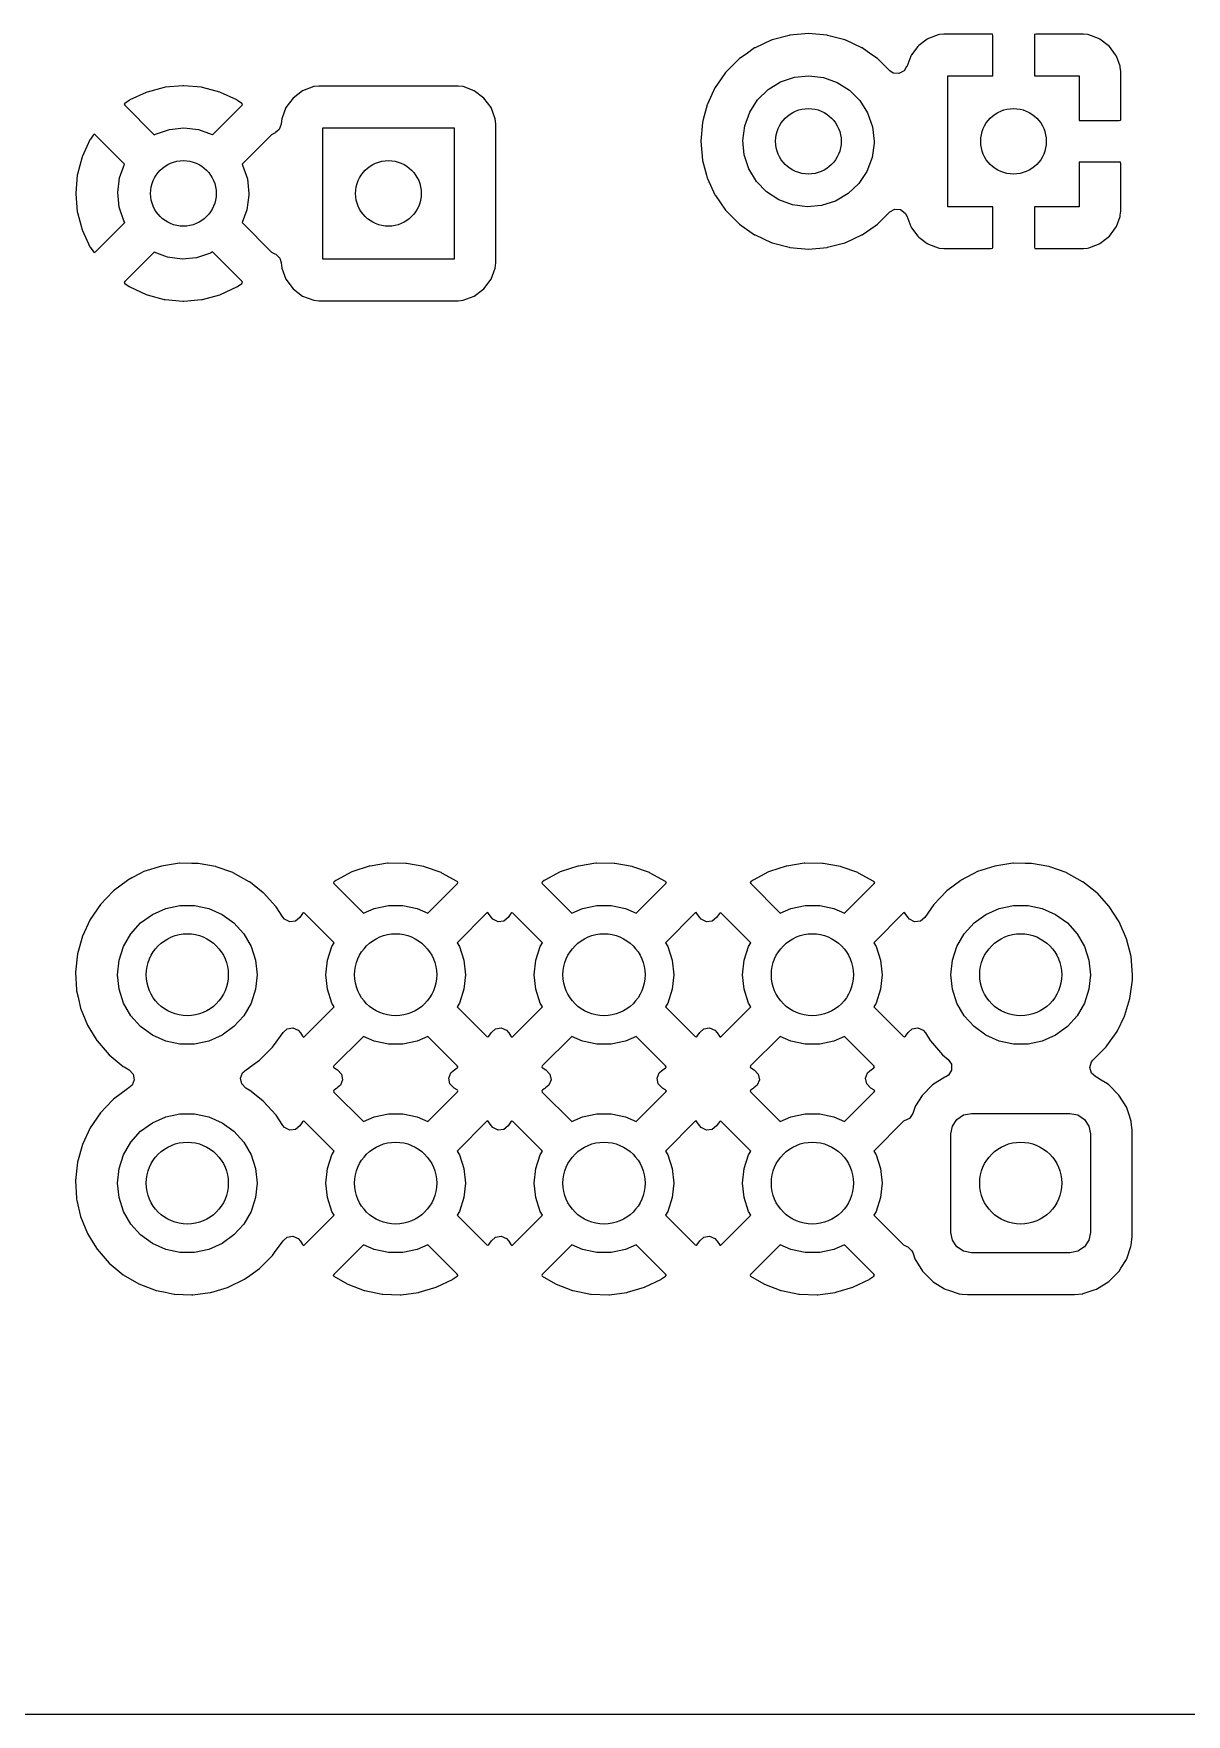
# Model space of a CAD drawing. Extents: x 83 to 134, y -229 to -45.
# Drawn here: x 102.27 to 116.32, y -229.36 to -208.87 of the extents above; entities that cross this region are included whole.
import ezdxf

# ---------------------------------------------------------------- set-up
doc = ezdxf.new("R2010")
doc.units = 0
doc.layers.add('BLACK', color=7, linetype='CONTINUOUS')

msp = doc.modelspace()

# ---------------------------------------------------------------- linework, layer by layer
at = {"layer": 'BLACK', "linetype": 'CONTINUOUS'}
for p, q in [((111.258, -208.953), (111.061, -209.045)), ((111.263, -208.951), (111.258, -208.953)), ((111.258, -208.953), (111.258, -208.953)), ((111.268, -208.949), (111.263, -208.951)), ((111.479, -208.893), (111.268, -208.949)), ((111.268, -208.949), (111.268, -208.949)), ((111.484, -208.891), (111.479, -208.893)), ((111.479, -208.893), (111.479, -208.893)), ((111.712, -208.872), (111.484, -208.891)), ((111.94, -208.891), (111.712, -208.872)), ((111.946, -208.893), (111.94, -208.891)), ((112.156, -208.949), (111.946, -208.893)), ((111.946, -208.893), (111.946, -208.893)), ((112.162, -208.951), (112.156, -208.949)), ((112.156, -208.949), (112.156, -208.949)), ((112.167, -208.953), (112.162, -208.951)), ((112.364, -209.045), (112.167, -208.953)), ((112.167, -208.953), (112.167, -208.953)), ((113.159, -208.94), (113.057, -209.017)), ((113.174, -208.932), (113.159, -208.94)), ((113.295, -208.887), (113.174, -208.932)), ((113.31, -208.883), (113.295, -208.887)), ((113.361, -208.877), (113.31, -208.883)), ((113.368, -208.877), (113.361, -208.877)), ((113.945, -208.877), (113.368, -208.877)), ((113.953, -208.879), (113.945, -208.877)), ((113.954, -208.88), (113.953, -208.879)), ((113.958, -208.895), (113.954, -208.88)), ((113.958, -209.385), (113.958, -208.895)), ((114.468, -208.883), (114.466, -208.891)), ((114.466, -208.891), (114.466, -209.385)), ((114.469, -208.881), (114.468, -208.883)), ((114.484, -208.877), (114.469, -208.881)), ((115.057, -208.877), (114.484, -208.877)), ((115.064, -208.877), (115.057, -208.877)), ((115.115, -208.883), (115.064, -208.877)), ((115.13, -208.887), (115.115, -208.883)), ((115.25, -208.932), (115.13, -208.887)), ((115.266, -208.94), (115.25, -208.932)), ((115.368, -209.017), (115.266, -208.94)), ((110.868, -209.179), (110.706, -209.341)), ((110.873, -209.176), (110.868, -209.179)), ((110.951, -209.121), (110.873, -209.176)), ((110.873, -209.176), (110.873, -209.176)), ((111.056, -209.047), (110.951, -209.121)), ((111.061, -209.045), (111.056, -209.047)), ((111.061, -209.045), (111.061, -209.045)), ((112.369, -209.047), (112.364, -209.045)), ((112.364, -209.045), (112.364, -209.045)), ((112.474, -209.121), (112.369, -209.047)), ((112.552, -209.176), (112.474, -209.121)), ((112.557, -209.179), (112.552, -209.176)), ((112.552, -209.176), (112.552, -209.176)), ((112.703, -209.325), (112.557, -209.179)), ((112.959, -209.147), (112.911, -209.275)), ((112.968, -209.131), (112.959, -209.147)), ((113.044, -209.029), (112.968, -209.131)), ((113.057, -209.017), (113.044, -209.029)), ((115.381, -209.029), (115.368, -209.017)), ((115.457, -209.131), (115.381, -209.029)), ((115.466, -209.147), (115.457, -209.131)), ((115.511, -209.267), (115.466, -209.147)), ((110.703, -209.345), (110.648, -209.423)), ((110.706, -209.341), (110.703, -209.345)), ((110.703, -209.345), (110.703, -209.345)), ((111.541, -209.404), (111.718, -209.385)), ((111.718, -209.385), (111.895, -209.406)), ((112.746, -209.353), (112.703, -209.325)), ((112.816, -209.359), (112.746, -209.353)), ((112.879, -209.327), (112.816, -209.359)), ((112.909, -209.274), (112.879, -209.327)), ((112.911, -209.275), (112.909, -209.274)), ((113.412, -210.985), (113.412, -209.385)), ((113.412, -209.385), (113.958, -209.385)), ((114.466, -209.385), (115.012, -209.385)), ((115.012, -209.385), (115.012, -209.931)), ((115.514, -209.283), (115.511, -209.267)), ((115.52, -209.334), (115.514, -209.283)), ((115.52, -209.34), (115.52, -209.334)), ((115.52, -209.917), (115.52, -209.34)), ((103.638, -209.589), (103.441, -209.681)), ((103.649, -209.585), (103.638, -209.589)), ((103.859, -209.528), (103.649, -209.585)), ((103.87, -209.526), (103.859, -209.528)), ((104.087, -209.507), (103.87, -209.526)), ((104.098, -209.507), (104.087, -209.507)), ((104.315, -209.526), (104.098, -209.507)), ((104.326, -209.528), (104.315, -209.526)), ((104.536, -209.585), (104.326, -209.528)), ((104.546, -209.589), (104.536, -209.585)), ((104.744, -209.681), (104.546, -209.589)), ((105.546, -209.569), (105.429, -209.657)), ((105.682, -209.518), (105.546, -209.569)), ((105.744, -209.511), (105.682, -209.518)), ((107.441, -209.511), (105.744, -209.511)), ((107.503, -209.518), (107.441, -209.511)), ((107.639, -209.569), (107.503, -209.518)), ((107.756, -209.657), (107.639, -209.569)), ((110.573, -209.533), (110.48, -209.731)), ((110.575, -209.528), (110.573, -209.533)), ((110.573, -209.533), (110.573, -209.533)), ((110.648, -209.423), (110.575, -209.528)), ((111.092, -209.679), (111.22, -209.555)), ((111.22, -209.555), (111.372, -209.461)), ((111.372, -209.461), (111.541, -209.404)), ((111.895, -209.406), (112.063, -209.466)), ((112.063, -209.466), (112.214, -209.562)), ((112.214, -209.562), (112.339, -209.688)), ((103.379, -209.723), (103.371, -209.733)), ((103.371, -209.733), (103.378, -209.746)), ((103.378, -209.746), (103.737, -210.105)), ((103.431, -209.686), (103.379, -209.723)), ((103.441, -209.681), (103.431, -209.686)), ((104.449, -210.105), (104.807, -209.746)), ((104.753, -209.686), (104.744, -209.681)), ((104.805, -209.722), (104.753, -209.686)), ((104.814, -209.734), (104.805, -209.722)), ((104.807, -209.746), (104.814, -209.734)), ((105.342, -209.773), (105.291, -209.91)), ((105.429, -209.657), (105.342, -209.773)), ((107.843, -209.773), (107.756, -209.657)), ((107.894, -209.91), (107.843, -209.773)), ((110.477, -209.741), (110.429, -209.918)), ((110.478, -209.736), (110.477, -209.741)), ((110.477, -209.741), (110.477, -209.741)), ((110.48, -209.731), (110.478, -209.736)), ((110.996, -209.829), (111.092, -209.679)), ((112.339, -209.688), (112.434, -209.839)), ((105.284, -209.975), (105.26, -210.042)), ((105.291, -209.91), (105.284, -209.972)), ((105.284, -209.972), (105.284, -209.975)), ((107.901, -209.972), (107.894, -209.91)), ((107.901, -211.668), (107.901, -209.972)), ((110.419, -209.957), (110.399, -210.185)), ((110.429, -209.918), (110.419, -209.957)), ((110.912, -210.174), (110.935, -209.997)), ((110.935, -209.997), (110.996, -209.829)), ((112.434, -209.839), (112.492, -210.008)), ((112.492, -210.008), (112.512, -210.185)), ((115.012, -209.931), (115.502, -209.931)), ((115.502, -209.931), (115.518, -209.927)), ((115.518, -209.927), (115.519, -209.925)), ((115.519, -209.925), (115.52, -209.917)), ((102.953, -210.168), (102.861, -210.366)), ((102.958, -210.159), (102.953, -210.168)), ((102.994, -210.108), (102.958, -210.159)), ((103.006, -210.098), (102.994, -210.108)), ((103.018, -210.105), (103.006, -210.098)), ((103.376, -210.463), (103.018, -210.105)), ((103.737, -210.105), (103.752, -210.096)), ((103.752, -210.096), (103.921, -210.039)), ((103.921, -210.039), (104.098, -210.02)), ((104.098, -210.02), (104.275, -210.041)), ((104.275, -210.041), (104.443, -210.101)), ((104.443, -210.101), (104.449, -210.105)), ((105.166, -210.106), (104.807, -210.464)), ((105.204, -210.086), (105.166, -210.106)), ((105.215, -210.08), (105.204, -210.085)), ((105.204, -210.085), (105.204, -210.086)), ((105.204, -210.086), (105.204, -210.086)), ((105.26, -210.042), (105.214, -210.078)), ((105.214, -210.078), (105.215, -210.08)), ((105.792, -211.62), (105.792, -210.02)), ((105.792, -210.02), (107.392, -210.02)), ((107.392, -210.02), (107.392, -211.62)), ((110.399, -210.185), (110.419, -210.413)), ((110.93, -210.351), (110.912, -210.174)), ((112.512, -210.207), (112.487, -210.384)), ((112.512, -210.185), (112.512, -210.207)), ((102.857, -210.376), (102.801, -210.587)), ((102.861, -210.366), (102.857, -210.376)), ((110.419, -210.413), (110.42, -210.418)), ((110.42, -210.418), (110.42, -210.418)), ((110.42, -210.418), (110.468, -210.597)), ((110.986, -210.521), (110.93, -210.351)), ((112.487, -210.384), (112.424, -210.551)), ((102.799, -210.597), (102.78, -210.815)), ((102.801, -210.587), (102.799, -210.597)), ((103.315, -210.632), (103.376, -210.464)), ((103.376, -210.464), (103.376, -210.463)), ((104.807, -210.464), (104.814, -210.474)), ((104.814, -210.474), (104.872, -210.643)), ((110.468, -210.597), (110.478, -210.634)), ((111.079, -210.673), (110.986, -210.521)), ((112.424, -210.551), (112.325, -210.699)), ((115.507, -210.439), (115.012, -210.439)), ((115.012, -210.439), (115.012, -210.985)), ((115.515, -210.441), (115.507, -210.439)), ((115.516, -210.442), (115.515, -210.441)), ((115.52, -210.457), (115.516, -210.442)), ((115.52, -211.03), (115.52, -210.457)), ((102.78, -210.815), (102.78, -210.825)), ((102.78, -210.825), (102.799, -211.043)), ((103.292, -210.809), (103.315, -210.632)), ((103.31, -210.986), (103.292, -210.809)), ((104.872, -210.643), (104.892, -210.82)), ((104.892, -210.82), (104.892, -210.842)), ((110.478, -210.634), (110.48, -210.639)), ((110.48, -210.639), (110.48, -210.639)), ((110.48, -210.639), (110.573, -210.837)), ((111.202, -210.801), (111.079, -210.673)), ((111.352, -210.899), (111.202, -210.801)), ((112.196, -210.822), (112.043, -210.914)), ((112.325, -210.699), (112.196, -210.822)), ((103.366, -211.156), (103.31, -210.986)), ((104.867, -211.019), (104.808, -211.176)), ((104.892, -210.842), (104.867, -211.019)), ((110.573, -210.837), (110.573, -210.837)), ((110.573, -210.837), (110.575, -210.842)), ((110.575, -210.842), (110.578, -210.846)), ((110.578, -210.846), (110.702, -211.024)), ((110.702, -211.024), (110.706, -211.029)), ((110.706, -211.029), (110.868, -211.191)), ((111.519, -210.961), (111.352, -210.899)), ((111.696, -210.985), (111.519, -210.961)), ((111.873, -210.969), (111.696, -210.985)), ((112.043, -210.914), (111.873, -210.969)), ((112.703, -211.045), (112.765, -211.011)), ((112.765, -211.011), (112.836, -211.016)), ((112.836, -211.016), (112.893, -211.059)), ((113.958, -210.985), (113.412, -210.985)), ((113.958, -211.479), (113.958, -210.985)), ((115.012, -210.985), (114.466, -210.985)), ((114.466, -210.985), (114.466, -211.475)), ((115.514, -211.087), (115.52, -211.036)), ((115.52, -211.036), (115.52, -211.03)), ((102.799, -211.043), (102.801, -211.053)), ((102.801, -211.053), (102.857, -211.264)), ((103.019, -211.534), (103.378, -211.175)), ((103.378, -211.175), (103.366, -211.156)), ((104.808, -211.176), (105.167, -211.535)), ((110.868, -211.191), (110.873, -211.194)), ((110.873, -211.194), (110.873, -211.194)), ((110.873, -211.194), (110.9, -211.214)), ((110.9, -211.214), (111.056, -211.323)), ((112.369, -211.323), (112.525, -211.214)), ((112.525, -211.214), (112.552, -211.194)), ((112.552, -211.194), (112.557, -211.191)), ((112.552, -211.194), (112.552, -211.194)), ((112.557, -211.191), (112.703, -211.045)), ((112.893, -211.059), (112.91, -211.096)), ((112.91, -211.096), (112.911, -211.095)), ((112.911, -211.095), (112.959, -211.223)), ((112.959, -211.223), (112.968, -211.239)), ((112.968, -211.239), (113.044, -211.341)), ((115.381, -211.341), (115.457, -211.239)), ((115.457, -211.239), (115.466, -211.223)), ((115.466, -211.223), (115.511, -211.103)), ((115.511, -211.103), (115.514, -211.087)), ((102.857, -211.264), (102.861, -211.274)), ((102.861, -211.274), (102.953, -211.472)), ((111.056, -211.323), (111.061, -211.325)), ((111.061, -211.325), (111.061, -211.325)), ((111.061, -211.325), (111.258, -211.417)), ((111.258, -211.417), (111.263, -211.419)), ((111.263, -211.419), (111.268, -211.421)), ((111.268, -211.421), (111.268, -211.421)), ((111.268, -211.421), (111.479, -211.477)), ((111.946, -211.477), (112.156, -211.421)), ((112.156, -211.421), (112.162, -211.419)), ((112.156, -211.421), (112.156, -211.421)), ((112.162, -211.419), (112.167, -211.417)), ((112.167, -211.417), (112.364, -211.325)), ((112.364, -211.325), (112.369, -211.323)), ((112.364, -211.325), (112.364, -211.325)), ((113.044, -211.341), (113.057, -211.353)), ((113.057, -211.353), (113.159, -211.43)), ((113.159, -211.43), (113.174, -211.438)), ((113.174, -211.438), (113.295, -211.483)), ((115.13, -211.483), (115.25, -211.438)), ((115.25, -211.438), (115.266, -211.43)), ((115.266, -211.43), (115.368, -211.353)), ((115.368, -211.353), (115.381, -211.341)), ((102.953, -211.472), (102.958, -211.481)), ((102.958, -211.481), (102.995, -211.533)), ((102.995, -211.533), (103.005, -211.541)), ((103.005, -211.541), (103.019, -211.534)), ((103.736, -211.536), (103.377, -211.894)), ((103.899, -211.596), (103.736, -211.536)), ((104.076, -211.62), (103.899, -211.596)), ((104.253, -211.604), (104.076, -211.62)), ((104.423, -211.549), (104.253, -211.604)), ((104.447, -211.534), (104.423, -211.549)), ((104.807, -211.894), (104.447, -211.534)), ((105.167, -211.535), (105.208, -211.558)), ((105.208, -211.558), (105.218, -211.56)), ((105.218, -211.56), (105.269, -211.61)), ((105.269, -211.61), (105.284, -211.664)), ((107.392, -211.62), (105.792, -211.62)), ((111.479, -211.477), (111.479, -211.477)), ((111.479, -211.477), (111.484, -211.479)), ((111.484, -211.479), (111.712, -211.498)), ((111.712, -211.498), (111.94, -211.479)), ((111.94, -211.479), (111.946, -211.477)), ((111.946, -211.477), (111.946, -211.477)), ((113.295, -211.483), (113.31, -211.487)), ((113.31, -211.487), (113.361, -211.493)), ((113.361, -211.493), (113.368, -211.493)), ((113.368, -211.493), (113.94, -211.493)), ((113.94, -211.493), (113.956, -211.489)), ((113.956, -211.489), (113.957, -211.487)), ((113.957, -211.487), (113.958, -211.479)), ((114.466, -211.475), (114.471, -211.49)), ((114.471, -211.49), (114.472, -211.491)), ((114.472, -211.491), (114.48, -211.493)), ((114.48, -211.493), (115.057, -211.493)), ((115.057, -211.493), (115.064, -211.493)), ((115.064, -211.493), (115.115, -211.487)), ((115.115, -211.487), (115.13, -211.483)), ((105.284, -211.664), (105.284, -211.665)), ((105.284, -211.665), (105.284, -211.668)), ((105.284, -211.668), (105.291, -211.73)), ((105.291, -211.73), (105.342, -211.867)), ((107.843, -211.867), (107.894, -211.73)), ((107.894, -211.73), (107.901, -211.668)), ((103.377, -211.894), (103.371, -211.906)), ((103.371, -211.906), (103.38, -211.918)), ((103.38, -211.918), (103.431, -211.954)), ((103.431, -211.954), (103.441, -211.959)), ((103.441, -211.959), (103.638, -212.051)), ((103.638, -212.051), (103.649, -212.055)), ((103.649, -212.055), (103.859, -212.112)), ((104.326, -212.112), (104.536, -212.055)), ((104.536, -212.055), (104.546, -212.051)), ((104.546, -212.051), (104.744, -211.959)), ((104.744, -211.959), (104.753, -211.954)), ((104.753, -211.954), (104.805, -211.917)), ((104.805, -211.917), (104.814, -211.907)), ((104.814, -211.907), (104.807, -211.894)), ((105.342, -211.867), (105.429, -211.983)), ((105.429, -211.983), (105.546, -212.071)), ((107.639, -212.071), (107.756, -211.983)), ((107.756, -211.983), (107.843, -211.867)), ((103.859, -212.112), (103.87, -212.114)), ((103.87, -212.114), (104.087, -212.133)), ((104.087, -212.133), (104.098, -212.133)), ((104.098, -212.133), (104.315, -212.114)), ((104.315, -212.114), (104.326, -212.112)), ((105.546, -212.071), (105.682, -212.122)), ((105.682, -212.122), (105.744, -212.129)), ((105.744, -212.129), (107.441, -212.129)), ((107.441, -212.129), (107.503, -212.122)), ((107.503, -212.122), (107.639, -212.071)), ((103.824, -219.019), (103.612, -219.088)), ((104.045, -218.985), (103.824, -219.019)), ((104.05, -218.985), (104.045, -218.985)), ((104.194, -218.987), (104.05, -218.985)), ((104.05, -218.985), (104.05, -218.985)), ((104.268, -218.988), (104.194, -218.987)), ((104.273, -218.989), (104.268, -218.988)), ((104.483, -219.026), (104.273, -218.989)), ((104.273, -218.989), (104.273, -218.989)), ((104.488, -219.027), (104.483, -219.026)), ((104.483, -219.026), (104.483, -219.026)), ((104.493, -219.029), (104.488, -219.027)), ((106.359, -219.021), (106.157, -219.087)), ((106.369, -219.019), (106.359, -219.021)), ((106.58, -218.986), (106.369, -219.019)), ((106.59, -218.986), (106.58, -218.986)), ((106.803, -218.988), (106.59, -218.986)), ((106.813, -218.989), (106.803, -218.988)), ((107.023, -219.027), (106.813, -218.989)), ((107.033, -219.029), (107.023, -219.027)), ((108.899, -219.021), (108.697, -219.087)), ((108.909, -219.019), (108.899, -219.021)), ((109.12, -218.986), (108.909, -219.019)), ((109.13, -218.986), (109.12, -218.986)), ((109.343, -218.988), (109.13, -218.986)), ((109.353, -218.989), (109.343, -218.988)), ((109.563, -219.027), (109.353, -218.989)), ((109.573, -219.029), (109.563, -219.027)), ((111.439, -219.021), (111.237, -219.087)), ((111.449, -219.019), (111.439, -219.021)), ((111.66, -218.986), (111.449, -219.019)), ((111.67, -218.986), (111.66, -218.986)), ((111.883, -218.988), (111.67, -218.986)), ((111.893, -218.989), (111.883, -218.988)), ((112.103, -219.027), (111.893, -218.989)), ((112.113, -219.029), (112.103, -219.027)), ((113.984, -219.019), (113.772, -219.088)), ((114.205, -218.985), (113.984, -219.019)), ((114.21, -218.985), (114.205, -218.985)), ((114.354, -218.987), (114.21, -218.985)), ((114.21, -218.985), (114.21, -218.985)), ((114.428, -218.988), (114.354, -218.987)), ((114.433, -218.989), (114.428, -218.988)), ((114.643, -219.026), (114.433, -218.989)), ((114.433, -218.989), (114.433, -218.989)), ((114.648, -219.027), (114.643, -219.026)), ((114.643, -219.026), (114.643, -219.026)), ((114.653, -219.029), (114.648, -219.027)), ((103.409, -219.195), (103.239, -219.323)), ((103.414, -219.192), (103.409, -219.195)), ((103.409, -219.195), (103.409, -219.195)), ((103.465, -219.165), (103.414, -219.192)), ((103.567, -219.112), (103.465, -219.165)), ((103.612, -219.088), (103.567, -219.112)), ((104.694, -219.1), (104.493, -219.029)), ((104.493, -219.029), (104.493, -219.029)), ((104.699, -219.102), (104.694, -219.1)), ((104.694, -219.1), (104.694, -219.1)), ((104.894, -219.21), (104.699, -219.102)), ((104.898, -219.213), (104.894, -219.21)), ((104.909, -219.221), (104.898, -219.213)), ((104.898, -219.213), (104.898, -219.213)), ((105.066, -219.345), (104.909, -219.221)), ((105.93, -219.21), (105.921, -219.221)), ((105.921, -219.221), (105.928, -219.234)), ((105.95, -219.195), (105.93, -219.21)), ((105.958, -219.19), (105.95, -219.195)), ((106.147, -219.091), (105.958, -219.19)), ((106.157, -219.087), (106.147, -219.091)), ((107.234, -219.1), (107.033, -219.029)), ((107.072, -219.594), (107.433, -219.232)), ((107.243, -219.105), (107.234, -219.1)), ((107.43, -219.208), (107.243, -219.105)), ((107.434, -219.21), (107.43, -219.208)), ((107.433, -219.232), (107.439, -219.221)), ((107.44, -219.22), (107.434, -219.21)), ((107.439, -219.221), (107.44, -219.22)), ((108.47, -219.21), (108.461, -219.221)), ((108.461, -219.221), (108.468, -219.234)), ((108.49, -219.195), (108.47, -219.21)), ((108.498, -219.19), (108.49, -219.195)), ((108.687, -219.091), (108.498, -219.19)), ((108.697, -219.087), (108.687, -219.091)), ((109.774, -219.1), (109.573, -219.029)), ((109.612, -219.594), (109.973, -219.232)), ((109.783, -219.105), (109.774, -219.1)), ((109.97, -219.208), (109.783, -219.105)), ((109.974, -219.21), (109.97, -219.208)), ((109.973, -219.232), (109.979, -219.221)), ((109.98, -219.22), (109.974, -219.21)), ((109.979, -219.221), (109.98, -219.22)), ((111.01, -219.21), (111.001, -219.221)), ((111.001, -219.221), (111.008, -219.234)), ((111.03, -219.195), (111.01, -219.21)), ((111.038, -219.19), (111.03, -219.195)), ((111.227, -219.091), (111.038, -219.19)), ((111.237, -219.087), (111.227, -219.091)), ((112.314, -219.1), (112.113, -219.029)), ((112.152, -219.594), (112.513, -219.232)), ((112.323, -219.105), (112.314, -219.1)), ((112.51, -219.208), (112.323, -219.105)), ((112.514, -219.21), (112.51, -219.208)), ((112.513, -219.232), (112.52, -219.22)), ((112.52, -219.22), (112.514, -219.21)), ((113.569, -219.195), (113.399, -219.323)), ((113.574, -219.192), (113.569, -219.195)), ((113.569, -219.195), (113.569, -219.195)), ((113.625, -219.165), (113.574, -219.192)), ((113.727, -219.112), (113.625, -219.165)), ((113.772, -219.088), (113.727, -219.112)), ((114.854, -219.1), (114.653, -219.029)), ((114.653, -219.029), (114.653, -219.029)), ((114.859, -219.102), (114.854, -219.1)), ((114.854, -219.1), (114.854, -219.1)), ((115.054, -219.21), (114.859, -219.102)), ((115.058, -219.213), (115.054, -219.21)), ((115.226, -219.345), (115.058, -219.213)), ((115.058, -219.213), (115.058, -219.213)), ((103.235, -219.326), (103.081, -219.487)), ((103.239, -219.323), (103.235, -219.326)), ((105.07, -219.348), (105.066, -219.345)), ((105.066, -219.345), (105.066, -219.345)), ((105.22, -219.513), (105.07, -219.348)), ((105.928, -219.234), (106.288, -219.594)), ((108.468, -219.234), (108.828, -219.594)), ((111.008, -219.234), (111.368, -219.594)), ((113.395, -219.326), (113.241, -219.487)), ((113.399, -219.323), (113.395, -219.326)), ((115.23, -219.348), (115.226, -219.345)), ((115.226, -219.345), (115.226, -219.345)), ((115.38, -219.513), (115.23, -219.348)), ((103.081, -219.487), (102.955, -219.672)), ((103.571, -219.713), (103.715, -219.609)), ((103.715, -219.609), (103.877, -219.537)), ((103.877, -219.537), (104.051, -219.5)), ((104.051, -219.5), (104.229, -219.5)), ((104.229, -219.5), (104.403, -219.537)), ((104.403, -219.537), (104.565, -219.609)), ((104.565, -219.609), (104.709, -219.713)), ((105.223, -219.518), (105.22, -219.513)), ((105.304, -219.643), (105.223, -219.518)), ((105.223, -219.518), (105.223, -219.518)), ((105.546, -219.597), (105.513, -219.645)), ((105.558, -219.588), (105.546, -219.597)), ((105.57, -219.594), (105.558, -219.588)), ((105.93, -219.954), (105.57, -219.594)), ((106.288, -219.594), (106.417, -219.537)), ((106.417, -219.537), (106.591, -219.5)), ((106.591, -219.5), (106.769, -219.5)), ((106.769, -219.5), (106.943, -219.537)), ((106.943, -219.537), (107.072, -219.594)), ((107.793, -219.591), (107.43, -219.954)), ((107.802, -219.587), (107.793, -219.591)), ((107.813, -219.596), (107.802, -219.587)), ((107.843, -219.643), (107.813, -219.596)), ((108.086, -219.597), (108.053, -219.646)), ((108.098, -219.588), (108.086, -219.597)), ((108.11, -219.594), (108.098, -219.588)), ((108.47, -219.954), (108.11, -219.594)), ((108.828, -219.594), (108.957, -219.537)), ((108.957, -219.537), (109.131, -219.5)), ((109.131, -219.5), (109.309, -219.5)), ((109.309, -219.5), (109.483, -219.537)), ((109.483, -219.537), (109.612, -219.594)), ((110.333, -219.591), (109.97, -219.954)), ((110.342, -219.587), (110.333, -219.591)), ((110.353, -219.596), (110.342, -219.587)), ((110.383, -219.643), (110.353, -219.596)), ((110.626, -219.597), (110.593, -219.646)), ((110.638, -219.588), (110.626, -219.597)), ((110.65, -219.594), (110.638, -219.588)), ((111.01, -219.954), (110.65, -219.594)), ((111.368, -219.594), (111.497, -219.537)), ((111.497, -219.537), (111.671, -219.5)), ((111.671, -219.5), (111.849, -219.5)), ((111.849, -219.5), (112.023, -219.537)), ((112.023, -219.537), (112.152, -219.594)), ((112.873, -219.591), (112.51, -219.954)), ((112.882, -219.587), (112.873, -219.591)), ((112.893, -219.596), (112.882, -219.587)), ((112.923, -219.643), (112.893, -219.596)), ((113.168, -219.594), (113.133, -219.645)), ((113.241, -219.487), (113.168, -219.594)), ((113.731, -219.713), (113.875, -219.609)), ((113.875, -219.609), (114.037, -219.537)), ((114.037, -219.537), (114.211, -219.5)), ((114.211, -219.5), (114.389, -219.5)), ((114.389, -219.5), (114.563, -219.537)), ((114.563, -219.537), (114.725, -219.609)), ((114.725, -219.609), (114.869, -219.713)), ((115.501, -219.701), (115.38, -219.513)), ((102.955, -219.672), (102.861, -219.874)), ((103.363, -219.999), (103.452, -219.845)), ((103.452, -219.845), (103.571, -219.713)), ((104.709, -219.713), (104.828, -219.845)), ((104.828, -219.845), (104.917, -219.999)), ((105.324, -219.667), (105.304, -219.643)), ((105.388, -219.698), (105.324, -219.667)), ((105.459, -219.69), (105.388, -219.698)), ((105.513, -219.645), (105.459, -219.69)), ((107.864, -219.667), (107.843, -219.643)), ((107.928, -219.699), (107.864, -219.667)), ((107.998, -219.691), (107.928, -219.699)), ((108.053, -219.646), (107.998, -219.691)), ((110.404, -219.667), (110.383, -219.643)), ((110.468, -219.699), (110.404, -219.667)), ((110.538, -219.691), (110.468, -219.699)), ((110.593, -219.646), (110.538, -219.691)), ((112.944, -219.667), (112.923, -219.643)), ((113.007, -219.698), (112.944, -219.667)), ((113.078, -219.69), (113.007, -219.698)), ((113.133, -219.645), (113.078, -219.69)), ((113.523, -219.999), (113.612, -219.845)), ((113.612, -219.845), (113.731, -219.713)), ((114.869, -219.713), (114.988, -219.845)), ((114.988, -219.845), (115.077, -219.999)), ((115.59, -219.906), (115.501, -219.701)), ((102.861, -219.874), (102.801, -220.09)), ((103.309, -220.168), (103.363, -219.999)), ((104.917, -219.999), (104.971, -220.168)), ((105.849, -220.168), (105.903, -219.999)), ((105.903, -219.999), (105.93, -219.954)), ((107.43, -219.954), (107.457, -219.999)), ((107.457, -219.999), (107.511, -220.168)), ((108.389, -220.168), (108.443, -219.999)), ((108.443, -219.999), (108.47, -219.954)), ((109.97, -219.954), (109.997, -219.999)), ((109.997, -219.999), (110.051, -220.168)), ((110.929, -220.168), (110.983, -219.999)), ((110.983, -219.999), (111.01, -219.954)), ((112.51, -219.954), (112.537, -219.999)), ((112.537, -219.999), (112.591, -220.168)), ((113.469, -220.168), (113.523, -219.999)), ((115.077, -219.999), (115.131, -220.168)), ((115.645, -220.122), (115.59, -219.906)), ((102.801, -220.09), (102.777, -220.312)), ((103.29, -220.345), (103.309, -220.168)), ((104.971, -220.168), (104.99, -220.345)), ((105.83, -220.345), (105.849, -220.168)), ((107.511, -220.168), (107.53, -220.345)), ((108.37, -220.345), (108.389, -220.168)), ((110.051, -220.168), (110.07, -220.345)), ((110.91, -220.345), (110.929, -220.168)), ((112.591, -220.168), (112.61, -220.345)), ((113.45, -220.345), (113.469, -220.168)), ((115.131, -220.168), (115.15, -220.345)), ((115.663, -220.345), (115.645, -220.122)), ((102.777, -220.312), (102.778, -220.317)), ((102.778, -220.317), (102.778, -220.317)), ((102.778, -220.317), (102.79, -220.53)), ((103.309, -220.522), (103.29, -220.345)), ((104.99, -220.345), (104.971, -220.522)), ((105.849, -220.522), (105.83, -220.345)), ((107.53, -220.345), (107.511, -220.522)), ((108.389, -220.522), (108.37, -220.345)), ((110.07, -220.345), (110.051, -220.522)), ((110.929, -220.522), (110.91, -220.345)), ((112.61, -220.345), (112.591, -220.522)), ((113.469, -220.522), (113.45, -220.345)), ((115.15, -220.345), (115.131, -220.522)), ((115.632, -220.633), (115.662, -220.412)), ((115.662, -220.412), (115.663, -220.345)), ((102.79, -220.53), (102.79, -220.535)), ((102.79, -220.535), (102.791, -220.54)), ((102.791, -220.54), (102.791, -220.54)), ((102.791, -220.54), (102.809, -220.617)), ((102.809, -220.617), (102.839, -220.753)), ((103.363, -220.691), (103.309, -220.522)), ((104.971, -220.522), (104.917, -220.691)), ((105.903, -220.691), (105.849, -220.522)), ((107.511, -220.522), (107.457, -220.691)), ((108.443, -220.691), (108.389, -220.522)), ((110.051, -220.522), (109.997, -220.691)), ((110.983, -220.691), (110.929, -220.522)), ((112.591, -220.522), (112.537, -220.691)), ((113.523, -220.691), (113.469, -220.522)), ((115.131, -220.522), (115.077, -220.691)), ((115.57, -220.839), (115.632, -220.633)), ((102.839, -220.753), (102.923, -220.96)), ((103.452, -220.845), (103.363, -220.691)), ((103.571, -220.977), (103.452, -220.845)), ((104.828, -220.845), (104.709, -220.977)), ((104.917, -220.691), (104.828, -220.845)), ((105.566, -221.1), (105.93, -220.736)), ((105.93, -220.736), (105.903, -220.691)), ((107.457, -220.691), (107.43, -220.736)), ((107.43, -220.736), (107.79, -221.096)), ((108.106, -221.1), (108.47, -220.736)), ((108.47, -220.736), (108.443, -220.691)), ((109.997, -220.691), (109.97, -220.736)), ((109.97, -220.736), (110.33, -221.096)), ((110.646, -221.1), (111.01, -220.736)), ((111.01, -220.736), (110.983, -220.691)), ((112.537, -220.691), (112.51, -220.736)), ((112.51, -220.736), (112.87, -221.096)), ((113.612, -220.845), (113.523, -220.691)), ((113.731, -220.977), (113.612, -220.845)), ((114.988, -220.845), (114.869, -220.977)), ((115.077, -220.691), (114.988, -220.845)), ((115.478, -221.029), (115.565, -220.851)), ((115.565, -220.851), (115.567, -220.847)), ((115.565, -220.851), (115.565, -220.851)), ((115.567, -220.847), (115.57, -220.839)), ((102.923, -220.96), (102.96, -221.02)), ((102.96, -221.02), (103.037, -221.146)), ((103.715, -221.081), (103.571, -220.977)), ((104.709, -220.977), (104.565, -221.081)), ((105.189, -221.213), (105.308, -221.047)), ((105.308, -221.047), (105.31, -221.048)), ((105.31, -221.048), (105.357, -221.004)), ((105.357, -221.004), (105.427, -220.992)), ((105.427, -220.992), (105.492, -221.02)), ((105.492, -221.02), (105.52, -221.052)), ((105.52, -221.052), (105.546, -221.094)), ((107.814, -221.094), (107.848, -221.047)), ((107.848, -221.047), (107.849, -221.048)), ((107.849, -221.048), (107.897, -221.004)), ((107.897, -221.004), (107.967, -220.992)), ((107.967, -220.992), (108.032, -221.019)), ((108.032, -221.019), (108.06, -221.051)), ((108.06, -221.051), (108.086, -221.094)), ((110.354, -221.094), (110.388, -221.047)), ((110.388, -221.047), (110.389, -221.048)), ((110.389, -221.048), (110.437, -221.004)), ((110.437, -221.004), (110.507, -220.992)), ((110.507, -220.992), (110.572, -221.019)), ((110.572, -221.019), (110.6, -221.051)), ((110.6, -221.051), (110.626, -221.094)), ((112.894, -221.094), (112.928, -221.047)), ((112.928, -221.047), (112.929, -221.048)), ((112.929, -221.048), (112.976, -221.004)), ((112.976, -221.004), (113.046, -220.992)), ((113.046, -220.992), (113.112, -221.02)), ((113.112, -221.02), (113.14, -221.052)), ((113.14, -221.052), (113.197, -221.146)), ((113.875, -221.081), (113.731, -220.977)), ((114.869, -220.977), (114.725, -221.081)), ((115.349, -221.213), (115.465, -221.051)), ((115.465, -221.051), (115.468, -221.047)), ((115.468, -221.047), (115.478, -221.029)), ((103.037, -221.146), (103.04, -221.15)), ((103.04, -221.15), (103.186, -221.319)), ((103.877, -221.153), (103.715, -221.081)), ((104.051, -221.19), (103.877, -221.153)), ((104.229, -221.19), (104.051, -221.19)), ((104.403, -221.153), (104.229, -221.19)), ((104.565, -221.081), (104.403, -221.153)), ((105.02, -221.386), (105.178, -221.228)), ((105.178, -221.228), (105.189, -221.213)), ((105.546, -221.094), (105.557, -221.104)), ((105.557, -221.104), (105.566, -221.1)), ((106.288, -221.096), (105.927, -221.457)), ((106.417, -221.153), (106.288, -221.096)), ((106.591, -221.19), (106.417, -221.153)), ((106.769, -221.19), (106.591, -221.19)), ((106.943, -221.153), (106.769, -221.19)), ((107.072, -221.096), (106.943, -221.153)), ((107.431, -221.455), (107.072, -221.096)), ((107.79, -221.096), (107.802, -221.103)), ((107.802, -221.103), (107.814, -221.094)), ((108.086, -221.094), (108.097, -221.104)), ((108.097, -221.104), (108.106, -221.1)), ((108.828, -221.096), (108.467, -221.457)), ((108.957, -221.153), (108.828, -221.096)), ((109.131, -221.19), (108.957, -221.153)), ((109.309, -221.19), (109.131, -221.19)), ((109.483, -221.153), (109.309, -221.19)), ((109.612, -221.096), (109.483, -221.153)), ((109.971, -221.455), (109.612, -221.096)), ((110.33, -221.096), (110.342, -221.103)), ((110.342, -221.103), (110.354, -221.094)), ((110.626, -221.094), (110.637, -221.104)), ((110.637, -221.104), (110.646, -221.1)), ((111.368, -221.096), (111.007, -221.457)), ((111.497, -221.153), (111.368, -221.096)), ((111.671, -221.19), (111.497, -221.153)), ((111.849, -221.19), (111.671, -221.19)), ((112.023, -221.153), (111.849, -221.19)), ((112.152, -221.096), (112.023, -221.153)), ((112.511, -221.455), (112.152, -221.096)), ((112.87, -221.096), (112.882, -221.103)), ((112.882, -221.103), (112.894, -221.094)), ((113.197, -221.146), (113.197, -221.146)), ((113.197, -221.146), (113.2, -221.15)), ((113.2, -221.15), (113.346, -221.319)), ((114.037, -221.153), (113.875, -221.081)), ((114.211, -221.19), (114.037, -221.153)), ((114.389, -221.19), (114.211, -221.19)), ((114.563, -221.153), (114.389, -221.19)), ((114.725, -221.081), (114.563, -221.153)), ((115.18, -221.386), (115.334, -221.232)), ((115.334, -221.232), (115.338, -221.228)), ((115.338, -221.228), (115.349, -221.213)), ((103.186, -221.319), (103.358, -221.462)), ((103.358, -221.462), (103.369, -221.468)), ((103.369, -221.468), (103.431, -221.504)), ((104.841, -221.514), (104.903, -221.47)), ((104.903, -221.47), (104.905, -221.468)), ((104.905, -221.468), (105.02, -221.386)), ((105.927, -221.457), (105.92, -221.47)), ((105.92, -221.47), (105.925, -221.477)), ((105.925, -221.477), (105.972, -221.505)), ((107.38, -221.514), (107.429, -221.479)), ((107.429, -221.479), (107.436, -221.47)), ((107.438, -221.468), (107.431, -221.455)), ((107.436, -221.47), (107.438, -221.468)), ((108.467, -221.457), (108.46, -221.47)), ((108.46, -221.47), (108.465, -221.477)), ((108.465, -221.477), (108.512, -221.505)), ((109.92, -221.514), (109.969, -221.479)), ((109.969, -221.479), (109.976, -221.47)), ((109.978, -221.468), (109.971, -221.455)), ((109.976, -221.47), (109.978, -221.468)), ((111.007, -221.457), (111, -221.47)), ((111, -221.47), (111.005, -221.477)), ((111.005, -221.477), (111.052, -221.505)), ((112.46, -221.514), (112.509, -221.479)), ((112.509, -221.479), (112.518, -221.468)), ((112.518, -221.468), (112.511, -221.455)), ((113.346, -221.319), (113.416, -221.377)), ((113.416, -221.377), (113.456, -221.436)), ((113.456, -221.436), (113.457, -221.507)), ((115.142, -221.475), (115.163, -221.407)), ((115.162, -221.543), (115.142, -221.475)), ((115.163, -221.407), (115.181, -221.387)), ((115.181, -221.387), (115.18, -221.386)), ((103.431, -221.504), (103.48, -221.556)), ((103.493, -221.626), (103.467, -221.692)), ((103.48, -221.556), (103.493, -221.626)), ((104.788, -221.607), (104.813, -221.541)), ((104.803, -221.676), (104.788, -221.607)), ((104.853, -221.727), (104.803, -221.676)), ((104.813, -221.541), (104.841, -221.514)), ((105.972, -221.505), (106.021, -221.556)), ((106.034, -221.626), (106.008, -221.692)), ((106.021, -221.556), (106.034, -221.626)), ((107.327, -221.607), (107.352, -221.541)), ((107.342, -221.676), (107.327, -221.607)), ((107.392, -221.727), (107.342, -221.676)), ((107.352, -221.541), (107.38, -221.514)), ((108.512, -221.505), (108.561, -221.556)), ((108.574, -221.626), (108.548, -221.692)), ((108.561, -221.556), (108.574, -221.626)), ((109.867, -221.607), (109.892, -221.541)), ((109.882, -221.676), (109.867, -221.607)), ((109.932, -221.727), (109.882, -221.676)), ((109.892, -221.541), (109.92, -221.514)), ((111.052, -221.505), (111.101, -221.556)), ((111.114, -221.626), (111.088, -221.692)), ((111.101, -221.556), (111.114, -221.626)), ((112.407, -221.607), (112.432, -221.541)), ((112.422, -221.676), (112.407, -221.607)), ((112.472, -221.727), (112.422, -221.676)), ((112.432, -221.541), (112.46, -221.514)), ((113.226, -221.687), (113.101, -221.812)), ((113.376, -221.593), (113.226, -221.687)), ((113.383, -221.591), (113.376, -221.593)), ((113.389, -221.588), (113.383, -221.591)), ((113.42, -221.568), (113.389, -221.588)), ((113.457, -221.507), (113.42, -221.568)), ((115.215, -221.59), (115.162, -221.543)), ((115.216, -221.591), (115.215, -221.59)), ((115.223, -221.593), (115.216, -221.591)), ((115.28, -221.628), (115.223, -221.593)), ((115.358, -221.676), (115.28, -221.628)), ((115.373, -221.686), (115.358, -221.676)), ((115.498, -221.811), (115.373, -221.686)), ((103.231, -221.869), (103.149, -221.956)), ((103.235, -221.866), (103.231, -221.869)), ((103.239, -221.863), (103.235, -221.866)), ((103.409, -221.735), (103.239, -221.863)), ((103.414, -221.732), (103.409, -221.735)), ((103.409, -221.735), (103.409, -221.735)), ((103.426, -221.725), (103.414, -221.732)), ((103.467, -221.692), (103.426, -221.725)), ((104.894, -221.75), (104.853, -221.727)), ((104.898, -221.753), (104.894, -221.75)), ((105.066, -221.885), (104.898, -221.753)), ((104.898, -221.753), (104.898, -221.753)), ((105.07, -221.888), (105.066, -221.885)), ((105.066, -221.885), (105.066, -221.885)), ((105.22, -222.053), (105.07, -221.888)), ((105.93, -221.75), (105.921, -221.761)), ((105.921, -221.761), (105.928, -221.774)), ((105.928, -221.774), (106.288, -222.134)), ((105.95, -221.735), (105.93, -221.75)), ((105.958, -221.73), (105.95, -221.735)), ((105.967, -221.725), (105.958, -221.73)), ((106.008, -221.692), (105.967, -221.725)), ((107.072, -222.134), (107.433, -221.772)), ((107.43, -221.748), (107.392, -221.727)), ((107.434, -221.75), (107.43, -221.748)), ((107.433, -221.772), (107.44, -221.76)), ((107.44, -221.76), (107.434, -221.75)), ((108.47, -221.75), (108.461, -221.761)), ((108.461, -221.761), (108.468, -221.774)), ((108.468, -221.774), (108.828, -222.134)), ((108.49, -221.735), (108.47, -221.75)), ((108.498, -221.73), (108.49, -221.735)), ((108.507, -221.725), (108.498, -221.73)), ((108.548, -221.692), (108.507, -221.725)), ((109.612, -222.134), (109.973, -221.772)), ((109.97, -221.748), (109.932, -221.727)), ((109.974, -221.75), (109.97, -221.748)), ((109.973, -221.772), (109.98, -221.76)), ((109.98, -221.76), (109.974, -221.75)), ((111.01, -221.75), (111.001, -221.761)), ((111.001, -221.761), (111.008, -221.774)), ((111.008, -221.774), (111.368, -222.134)), ((111.03, -221.735), (111.01, -221.75)), ((111.038, -221.73), (111.03, -221.735)), ((111.047, -221.725), (111.038, -221.73)), ((111.088, -221.692), (111.047, -221.725)), ((112.152, -222.134), (112.513, -221.772)), ((112.51, -221.748), (112.472, -221.727)), ((112.514, -221.75), (112.51, -221.748)), ((112.513, -221.772), (112.52, -221.76)), ((112.52, -221.76), (112.514, -221.75)), ((113.097, -221.818), (113.019, -221.944)), ((113.101, -221.812), (113.097, -221.818)), ((113.097, -221.818), (113.097, -221.818)), ((115.592, -221.961), (115.498, -221.811)), ((103.081, -222.027), (102.955, -222.212)), ((103.149, -221.956), (103.081, -222.027)), ((103.715, -222.149), (103.877, -222.077)), ((103.877, -222.077), (104.051, -222.04)), ((104.051, -222.04), (104.229, -222.04)), ((104.229, -222.04), (104.403, -222.077)), ((104.403, -222.077), (104.565, -222.149)), ((105.223, -222.058), (105.22, -222.053)), ((105.304, -222.183), (105.223, -222.058)), ((105.223, -222.058), (105.223, -222.058)), ((106.288, -222.134), (106.417, -222.077)), ((106.417, -222.077), (106.591, -222.04)), ((106.591, -222.04), (106.769, -222.04)), ((106.769, -222.04), (106.943, -222.077)), ((106.943, -222.077), (107.072, -222.134)), ((108.828, -222.134), (108.957, -222.077)), ((108.957, -222.077), (109.131, -222.04)), ((109.131, -222.04), (109.309, -222.04)), ((109.309, -222.04), (109.483, -222.077)), ((109.483, -222.077), (109.612, -222.134)), ((111.368, -222.134), (111.497, -222.077)), ((111.497, -222.077), (111.671, -222.04)), ((111.671, -222.04), (111.849, -222.04)), ((111.849, -222.04), (112.023, -222.077)), ((112.023, -222.077), (112.152, -222.134)), ((112.943, -222.095), (112.916, -222.111)), ((112.983, -222.037), (112.943, -222.095)), ((112.988, -222.023), (112.983, -222.037)), ((113.008, -221.962), (112.988, -222.023)), ((113.019, -221.944), (113.008, -221.962)), ((113.523, -222.108), (113.604, -222.054)), ((113.604, -222.054), (113.7, -222.035)), ((113.7, -222.035), (114.9, -222.035)), ((114.9, -222.035), (114.996, -222.054)), ((114.996, -222.054), (115.077, -222.108)), ((115.594, -221.968), (115.592, -221.961)), ((115.614, -222.027), (115.594, -221.968)), ((115.648, -222.129), (115.614, -222.027)), ((102.955, -222.212), (102.861, -222.414)), ((103.452, -222.385), (103.571, -222.253)), ((103.571, -222.253), (103.715, -222.149)), ((104.565, -222.149), (104.709, -222.253)), ((104.709, -222.253), (104.828, -222.385)), ((105.324, -222.207), (105.304, -222.183)), ((105.388, -222.238), (105.324, -222.207)), ((105.459, -222.23), (105.388, -222.238)), ((105.513, -222.185), (105.459, -222.23)), ((105.546, -222.137), (105.513, -222.185)), ((105.558, -222.128), (105.546, -222.137)), ((105.57, -222.134), (105.558, -222.128)), ((105.93, -222.494), (105.57, -222.134)), ((107.793, -222.131), (107.43, -222.494)), ((107.802, -222.127), (107.793, -222.131)), ((107.813, -222.136), (107.802, -222.127)), ((107.843, -222.183), (107.813, -222.136)), ((107.864, -222.207), (107.843, -222.183)), ((107.928, -222.239), (107.864, -222.207)), ((107.998, -222.231), (107.928, -222.239)), ((108.053, -222.186), (107.998, -222.231)), ((108.086, -222.137), (108.053, -222.186)), ((108.098, -222.128), (108.086, -222.137)), ((108.11, -222.134), (108.098, -222.128)), ((108.47, -222.494), (108.11, -222.134)), ((110.333, -222.131), (109.97, -222.494)), ((110.342, -222.127), (110.333, -222.131)), ((110.353, -222.136), (110.342, -222.127)), ((110.383, -222.183), (110.353, -222.136)), ((110.404, -222.207), (110.383, -222.183)), ((110.468, -222.239), (110.404, -222.207)), ((110.538, -222.231), (110.468, -222.239)), ((110.593, -222.186), (110.538, -222.231)), ((110.626, -222.137), (110.593, -222.186)), ((110.638, -222.128), (110.626, -222.137)), ((110.65, -222.134), (110.638, -222.128)), ((111.01, -222.494), (110.65, -222.134)), ((112.873, -222.131), (112.51, -222.494)), ((112.916, -222.111), (112.873, -222.131)), ((113.45, -222.285), (113.469, -222.189)), ((113.45, -223.485), (113.45, -222.285)), ((113.469, -222.189), (113.523, -222.108)), ((115.077, -222.108), (115.131, -222.189)), ((115.131, -222.189), (115.15, -222.285)), ((115.15, -222.285), (115.15, -223.485)), ((115.648, -222.136), (115.648, -222.129)), ((115.656, -222.209), (115.648, -222.136)), ((115.648, -222.136), (115.648, -222.136)), ((115.658, -222.231), (115.656, -222.209)), ((115.658, -222.235), (115.658, -222.231)), ((115.658, -223.535), (115.658, -222.235)), ((102.861, -222.414), (102.801, -222.63)), ((103.363, -222.539), (103.452, -222.385)), ((104.828, -222.385), (104.917, -222.539)), ((105.903, -222.539), (105.93, -222.494)), ((107.43, -222.494), (107.457, -222.539)), ((108.443, -222.539), (108.47, -222.494)), ((109.97, -222.494), (109.997, -222.539)), ((110.983, -222.539), (111.01, -222.494)), ((112.51, -222.494), (112.537, -222.539)), ((102.801, -222.63), (102.777, -222.852)), ((103.29, -222.885), (103.309, -222.708)), ((103.309, -222.708), (103.363, -222.539)), ((104.917, -222.539), (104.971, -222.708)), ((104.971, -222.708), (104.99, -222.885)), ((105.83, -222.885), (105.849, -222.708)), ((105.849, -222.708), (105.903, -222.539)), ((107.457, -222.539), (107.511, -222.708)), ((107.511, -222.708), (107.53, -222.885)), ((108.37, -222.885), (108.389, -222.708)), ((108.389, -222.708), (108.443, -222.539)), ((109.997, -222.539), (110.051, -222.708)), ((110.051, -222.708), (110.07, -222.885)), ((110.91, -222.885), (110.929, -222.708)), ((110.929, -222.708), (110.983, -222.539)), ((112.537, -222.539), (112.591, -222.708)), ((112.591, -222.708), (112.61, -222.885)), ((102.777, -222.852), (102.778, -222.857)), ((102.778, -222.857), (102.79, -223.07)), ((102.778, -222.857), (102.778, -222.857)), ((103.309, -223.062), (103.29, -222.885)), ((104.99, -222.885), (104.971, -223.062)), ((105.849, -223.062), (105.83, -222.885)), ((107.53, -222.885), (107.511, -223.062)), ((108.389, -223.062), (108.37, -222.885)), ((110.07, -222.885), (110.051, -223.062)), ((110.929, -223.062), (110.91, -222.885)), ((112.61, -222.885), (112.591, -223.062)), ((102.79, -223.07), (102.79, -223.075)), ((102.79, -223.075), (102.791, -223.08)), ((102.791, -223.08), (102.791, -223.08)), ((102.791, -223.08), (102.795, -223.095)), ((102.795, -223.095), (102.839, -223.293)), ((103.363, -223.231), (103.309, -223.062)), ((104.971, -223.062), (104.917, -223.231)), ((105.903, -223.231), (105.849, -223.062)), ((107.511, -223.062), (107.457, -223.231)), ((108.443, -223.231), (108.389, -223.062)), ((110.051, -223.062), (109.997, -223.231)), ((110.983, -223.231), (110.929, -223.062)), ((112.591, -223.062), (112.537, -223.231)), ((102.839, -223.293), (102.923, -223.5)), ((103.452, -223.385), (103.363, -223.231)), ((104.917, -223.231), (104.828, -223.385)), ((105.566, -223.64), (105.93, -223.276)), ((105.93, -223.276), (105.903, -223.231)), ((107.457, -223.231), (107.43, -223.276)), ((107.43, -223.276), (107.79, -223.636)), ((108.106, -223.64), (108.47, -223.276)), ((108.47, -223.276), (108.443, -223.231)), ((109.997, -223.231), (109.97, -223.276)), ((109.97, -223.276), (110.33, -223.636)), ((110.646, -223.64), (111.01, -223.276)), ((111.01, -223.276), (110.983, -223.231)), ((112.537, -223.231), (112.51, -223.276)), ((112.51, -223.276), (112.87, -223.636)), ((102.923, -223.5), (102.96, -223.56)), ((103.571, -223.517), (103.452, -223.385)), ((103.715, -223.621), (103.571, -223.517)), ((104.709, -223.517), (104.565, -223.621)), ((104.828, -223.385), (104.709, -223.517)), ((105.357, -223.544), (105.427, -223.532)), ((105.427, -223.532), (105.492, -223.56)), ((107.897, -223.544), (107.967, -223.532)), ((107.967, -223.532), (108.032, -223.559)), ((110.437, -223.544), (110.507, -223.532)), ((110.507, -223.532), (110.572, -223.559)), ((113.469, -223.581), (113.45, -223.485)), ((115.15, -223.485), (115.131, -223.581)), ((102.96, -223.56), (103.032, -223.677)), ((103.032, -223.677), (103.04, -223.69)), ((103.04, -223.69), (103.186, -223.859)), ((103.877, -223.693), (103.715, -223.621)), ((104.051, -223.73), (103.877, -223.693)), ((104.229, -223.73), (104.051, -223.73)), ((104.403, -223.693), (104.229, -223.73)), ((104.565, -223.621), (104.403, -223.693)), ((105.178, -223.768), (105.204, -223.732)), ((105.204, -223.732), (105.308, -223.587)), ((105.308, -223.587), (105.31, -223.588)), ((105.31, -223.588), (105.357, -223.544)), ((105.492, -223.56), (105.52, -223.592)), ((105.52, -223.592), (105.546, -223.634)), ((105.546, -223.634), (105.557, -223.644)), ((105.557, -223.644), (105.566, -223.64)), ((106.288, -223.636), (105.927, -223.997)), ((106.417, -223.693), (106.288, -223.636)), ((106.591, -223.73), (106.417, -223.693)), ((106.769, -223.73), (106.591, -223.73)), ((106.943, -223.693), (106.769, -223.73)), ((107.072, -223.636), (106.943, -223.693)), ((107.431, -223.995), (107.072, -223.636)), ((107.79, -223.636), (107.802, -223.643)), ((107.802, -223.643), (107.814, -223.634)), ((107.814, -223.634), (107.848, -223.587)), ((107.848, -223.587), (107.849, -223.588)), ((107.849, -223.588), (107.897, -223.544)), ((108.032, -223.559), (108.06, -223.591)), ((108.06, -223.591), (108.086, -223.634)), ((108.086, -223.634), (108.097, -223.644)), ((108.097, -223.644), (108.106, -223.64)), ((108.828, -223.636), (108.467, -223.997)), ((108.957, -223.693), (108.828, -223.636)), ((109.131, -223.73), (108.957, -223.693)), ((109.309, -223.73), (109.131, -223.73)), ((109.483, -223.693), (109.309, -223.73)), ((109.612, -223.636), (109.483, -223.693)), ((109.971, -223.995), (109.612, -223.636)), ((110.33, -223.636), (110.342, -223.643)), ((110.342, -223.643), (110.354, -223.634)), ((110.354, -223.634), (110.388, -223.587)), ((110.388, -223.587), (110.389, -223.588)), ((110.389, -223.588), (110.437, -223.544)), ((110.572, -223.559), (110.6, -223.591)), ((110.6, -223.591), (110.626, -223.634)), ((110.626, -223.634), (110.637, -223.644)), ((110.637, -223.644), (110.646, -223.64)), ((111.368, -223.636), (111.007, -223.997)), ((111.497, -223.693), (111.368, -223.636)), ((111.671, -223.73), (111.497, -223.693)), ((111.849, -223.73), (111.671, -223.73)), ((112.023, -223.693), (111.849, -223.73)), ((112.152, -223.636), (112.023, -223.693)), ((112.511, -223.995), (112.152, -223.636)), ((112.87, -223.636), (112.911, -223.658)), ((112.911, -223.658), (112.924, -223.661)), ((112.924, -223.661), (112.974, -223.711)), ((112.974, -223.711), (112.983, -223.732)), ((112.983, -223.732), (113.008, -223.809)), ((113.523, -223.662), (113.469, -223.581)), ((113.604, -223.716), (113.523, -223.662)), ((113.7, -223.735), (113.604, -223.716)), ((114.9, -223.735), (113.7, -223.735)), ((114.996, -223.716), (114.9, -223.735)), ((115.077, -223.662), (114.996, -223.716)), ((115.131, -223.581), (115.077, -223.662)), ((115.592, -223.808), (115.641, -223.659)), ((115.641, -223.659), (115.648, -223.64)), ((115.648, -223.64), (115.658, -223.535)), ((103.186, -223.859), (103.358, -224.002)), ((104.903, -224.01), (105.02, -223.926)), ((105.02, -223.926), (105.028, -223.918)), ((105.028, -223.918), (105.131, -223.816)), ((105.131, -223.816), (105.178, -223.768)), ((113.008, -223.809), (113.102, -223.959)), ((115.499, -223.958), (115.521, -223.923)), ((115.521, -223.923), (115.588, -223.814)), ((115.588, -223.814), (115.592, -223.808)), ((115.588, -223.814), (115.588, -223.814)), ((103.358, -224.002), (103.551, -224.114)), ((103.551, -224.114), (103.76, -224.194)), ((104.637, -224.154), (104.838, -224.056)), ((104.838, -224.056), (104.903, -224.01)), ((105.927, -223.997), (105.92, -224.01)), ((105.92, -224.01), (105.925, -224.017)), ((105.925, -224.017), (106.087, -224.111)), ((106.087, -224.111), (106.096, -224.116)), ((106.096, -224.116), (106.295, -224.192)), ((107.182, -224.151), (107.373, -224.058)), ((107.373, -224.058), (107.382, -224.052)), ((107.382, -224.052), (107.429, -224.019)), ((107.429, -224.019), (107.436, -224.01)), ((107.438, -224.008), (107.431, -223.995)), ((107.436, -224.01), (107.438, -224.008)), ((108.467, -223.997), (108.46, -224.01)), ((108.46, -224.01), (108.465, -224.017)), ((108.465, -224.017), (108.627, -224.111)), ((108.627, -224.111), (108.636, -224.116)), ((108.636, -224.116), (108.835, -224.192)), ((109.722, -224.151), (109.913, -224.058)), ((109.913, -224.058), (109.922, -224.052)), ((109.922, -224.052), (109.969, -224.019)), ((109.969, -224.019), (109.976, -224.01)), ((109.978, -224.008), (109.971, -223.995)), ((109.976, -224.01), (109.978, -224.008)), ((111.007, -223.997), (111, -224.01)), ((111, -224.01), (111.005, -224.017)), ((111.005, -224.017), (111.167, -224.111)), ((111.167, -224.111), (111.176, -224.116)), ((111.176, -224.116), (111.375, -224.192)), ((112.262, -224.151), (112.453, -224.058)), ((112.453, -224.058), (112.462, -224.052)), ((112.462, -224.052), (112.509, -224.019)), ((112.509, -224.019), (112.518, -224.008)), ((112.518, -224.008), (112.511, -223.995)), ((113.102, -223.959), (113.227, -224.084)), ((113.227, -224.084), (113.233, -224.088)), ((113.233, -224.088), (113.233, -224.088)), ((113.233, -224.088), (113.37, -224.173)), ((115.224, -224.177), (115.374, -224.083)), ((115.374, -224.083), (115.499, -223.958)), ((103.76, -224.194), (103.765, -224.195)), ((103.765, -224.195), (103.765, -224.195)), ((103.765, -224.195), (103.87, -224.216)), ((103.87, -224.216), (103.979, -224.239)), ((103.979, -224.239), (103.984, -224.239)), ((103.984, -224.239), (103.984, -224.239)), ((103.984, -224.239), (104.197, -224.247)), ((104.197, -224.247), (104.197, -224.247)), ((104.197, -224.247), (104.202, -224.247)), ((104.202, -224.247), (104.207, -224.246)), ((104.207, -224.246), (104.418, -224.219)), ((104.207, -224.246), (104.207, -224.246)), ((104.418, -224.219), (104.423, -224.218)), ((104.418, -224.219), (104.418, -224.219)), ((104.423, -224.218), (104.428, -224.217)), ((104.428, -224.217), (104.632, -224.156)), ((104.632, -224.156), (104.637, -224.154)), ((104.632, -224.156), (104.632, -224.156)), ((106.295, -224.192), (106.305, -224.195)), ((106.305, -224.195), (106.514, -224.237)), ((106.514, -224.237), (106.524, -224.238)), ((106.524, -224.238), (106.737, -224.246)), ((106.737, -224.246), (106.747, -224.246)), ((106.747, -224.246), (106.958, -224.219)), ((106.958, -224.219), (106.968, -224.216)), ((106.968, -224.216), (107.172, -224.155)), ((107.172, -224.155), (107.182, -224.151)), ((108.835, -224.192), (108.845, -224.195)), ((108.845, -224.195), (109.054, -224.237)), ((109.054, -224.237), (109.064, -224.238)), ((109.064, -224.238), (109.277, -224.246)), ((109.277, -224.246), (109.287, -224.246)), ((109.287, -224.246), (109.498, -224.219)), ((109.498, -224.219), (109.508, -224.216)), ((109.508, -224.216), (109.712, -224.155)), ((109.712, -224.155), (109.722, -224.151)), ((111.375, -224.192), (111.385, -224.195)), ((111.385, -224.195), (111.594, -224.237)), ((111.594, -224.237), (111.604, -224.238)), ((111.604, -224.238), (111.817, -224.246)), ((111.817, -224.246), (111.827, -224.246)), ((111.827, -224.246), (112.038, -224.219)), ((112.038, -224.219), (112.048, -224.216)), ((112.048, -224.216), (112.252, -224.155)), ((112.252, -224.155), (112.262, -224.151)), ((113.37, -224.173), (113.377, -224.177)), ((113.377, -224.177), (113.43, -224.195)), ((113.43, -224.195), (113.539, -224.231)), ((113.539, -224.231), (113.539, -224.231)), ((113.539, -224.231), (113.545, -224.233)), ((113.545, -224.233), (113.552, -224.233)), ((113.552, -224.233), (113.552, -224.233)), ((113.552, -224.233), (113.587, -224.237)), ((113.587, -224.237), (113.65, -224.243)), ((113.65, -224.243), (114.95, -224.243)), ((114.95, -224.243), (114.954, -224.243)), ((114.954, -224.243), (115.049, -224.233)), ((114.954, -224.243), (114.954, -224.243)), ((115.049, -224.233), (115.049, -224.233)), ((115.049, -224.233), (115.056, -224.233)), ((115.056, -224.233), (115.063, -224.23)), ((115.063, -224.23), (115.195, -224.186)), ((115.063, -224.23), (115.063, -224.23)), ((115.195, -224.186), (115.224, -224.177)), ((133.986, -229.361), (83.1845, -229.361))]:
    msp.add_line(p, q, dxfattribs=at)
at = {"layer": 'BLACK'}
for centre, radius in [((111.712, -210.185), 0.4), ((114.212, -210.185), 0.4), ((104.092, -210.82), 0.4), ((106.592, -210.82), 0.4), ((104.14, -220.345), 0.5), ((106.68, -220.345), 0.5), ((109.22, -220.345), 0.5), ((111.76, -220.345), 0.5), ((114.3, -220.345), 0.5), ((104.14, -222.885), 0.5), ((106.68, -222.885), 0.5), ((109.22, -222.885), 0.5), ((111.76, -222.885), 0.5), ((114.3, -222.885), 0.5)]:
    msp.add_circle(centre, radius, dxfattribs=at)

doc.saveas('drawing.dxf')
